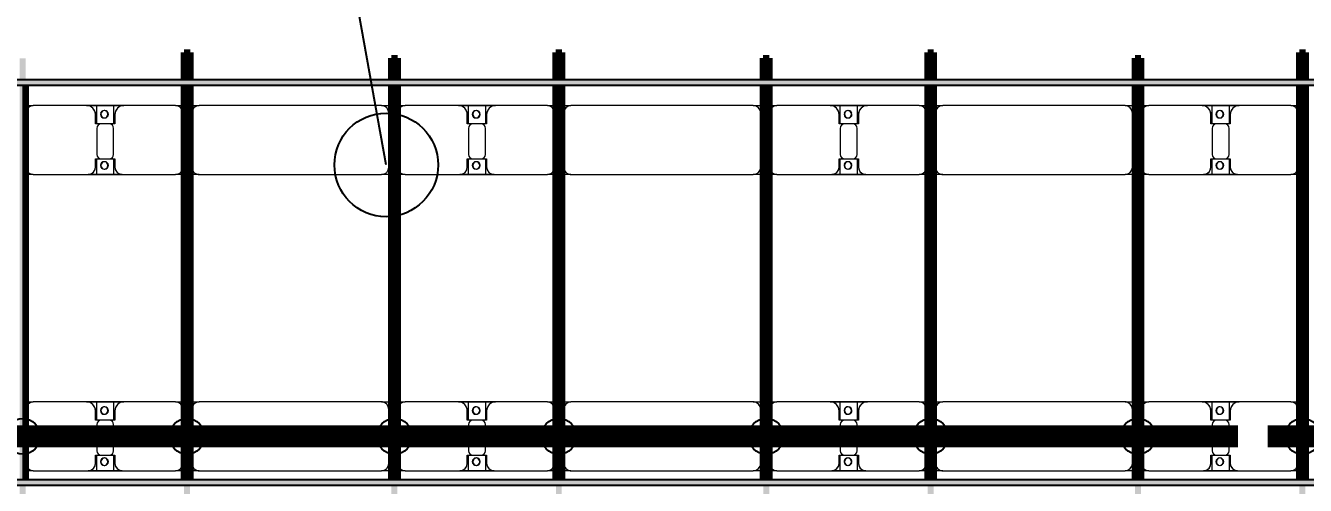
# Model space of a CAD drawing. Header units: millimetres. Extents: x -268744 to 115753, y -96240 to -10461.
# Drawn here: x -203114 to -194474, y -22647 to -19543 of the extents above; entities that cross this region are included whole.
import ezdxf

# ---------------------------------------------------------------- set-up
doc = ezdxf.new("R2010")
doc.units = ezdxf.units.MM
for name, color, linetype, lineweight in [('A-ANNO-DIMS', 211, 'Continuous', 9), ('A-ANNO-DIMS-900', 211, 'Continuous', 9), ('A-GENM', 13, 'Continuous', 9), ('S-BEAM', 12, 'Continuous', 9)]:
    doc.layers.add(name, color=color, linetype=linetype, lineweight=lineweight)
for name, color, linetype in [('GC-BICH NEO', 6, 'Continuous'), ('GC-DAY NEO', 5, 'Continuous'), ('GC-HOP 40x60 GIA CUONG', 1, 'Continuous')]:
    doc.layers.add(name, color=color, linetype=linetype)
doc.styles.add('Trebuchet MS', font='trebuc.ttf', dxfattribs={"width": 0.8, "height": 2700})
doc.dimstyles.new('Arc_Length_-_3mm_Trebuchet_MS_3', dxfattribs={"dimscale": 304.8, "dimtxt": 2783.567448, "dimasz": 2.952756, "dimexe": 4.429134, "dimexo": 4.429134, "dimgap": 0.885827, "dimtad": 1, "dimdec": 0, "dimrnd": 10, "dimzin": 0, "dimdsep": 46, "dimtxsty": 'Trebuchet MS', "dimblk1": 'OBLIQUE', "dimblk2": 'OBLIQUE', "dimsah": 1, "dimcen": 0.09, "dimdle": 2.952756, "dimazin": 0, "dimtfac": 1, "dimtdec": 4, "dimtix": 1, "dimtmove": 0, "dimatfit": 3, "dimfxl": 1, "dimtvp": 1, "dimtfill": 1, "dimtolj": 1, "dimtzin": 0, "dimarcsym": 2})

# ---------------------------------------------------------------- blocks, each defined once
blk = doc.blocks.new('Dai phao do pin - DẢI PHAO ĐỠ PIN-V27-KHUNG KẾT CẤU BÈ PIN 1')
at = {"layer": 'A-GENM', "color": 7}
for p, q in [((50917.6, 241.6), (50969.7, 241.6)), ((50917.6, 241.6), (50969.7, 241.6)), ((50919.7, 191.6), (50919.7, -173.4)), ((51329.7, 241.6), (50969.7, 241.6)), ((51329.7, 241.6), (51512.2, 241.6)), ((51512.2, 241.6), (51329.7, 241.6)), ((51389.7, 118.2), (51389.7, 181.6)), ((51397.8, 241.6), (51580.3, 241.6)), ((51397.8, 116.2), (51397.8, 241.6)), ((51580.3, 241.6), (51397.8, 241.6)), ((51512.2, 241.6), (51512.2, 116.2)), ((51520.3, 181.6), (51520.3, 118.2)), ((51930.3, 241.6), (51580.3, 241.6)), ((51930.3, 241.6), (51987.6, 241.6)), ((51930.3, 241.6), (51987.6, 241.6)), ((51980.3, -173.4), (51980.3, 191.6)), ((52027.6, 241.6), (52089.7, 241.6)), ((52027.6, 241.6), (52089.7, 241.6)), ((52039.7, 191.6), (52039.7, -173.4)), ((53320.3, 241.6), (52089.7, 241.6)), ((53320.3, 241.6), (53387.6, 241.6)), ((53320.3, 241.6), (53387.6, 241.6)), ((53370.3, -173.4), (53370.3, 191.6)), ((53427.6, 241.6), (53479.7, 241.6)), ((53427.6, 241.6), (53479.7, 241.6)), ((53429.7, 191.6), (53429.7, -173.4)), ((53839.7, 241.6), (53479.7, 241.6)), ((53839.7, 241.6), (54022.2, 241.6)), ((54022.2, 241.6), (53839.7, 241.6)), ((53899.7, 118.2), (53899.7, 181.6)), ((53907.8, 241.6), (54090.3, 241.6)), ((53907.8, 116.2), (53907.8, 241.6)), ((54090.3, 241.6), (53910.8, 241.6)), ((54022.2, 241.6), (54022.2, 116.2)), ((54030.3, 181.6), (54030.3, 118.2)), ((54440.3, 241.6), (54090.3, 241.6)), ((54440.3, 241.6), (54497.6, 241.6)), ((54440.3, 241.6), (54497.6, 241.6)), ((54490.3, -173.4), (54490.3, 191.6)), ((54537.6, 241.6), (54599.7, 241.6)), ((54537.6, 241.6), (54599.7, 241.6)), ((54549.7, 191.6), (54549.7, -173.4)), ((55830.3, 241.6), (54599.7, 241.6)), ((55830.3, 241.6), (55897.6, 241.6)), ((55830.3, 241.6), (55897.6, 241.6)), ((55880.3, -173.4), (55880.3, 191.6)), ((55937.6, 241.6), (55989.7, 241.6)), ((55937.6, 241.6), (55989.7, 241.6)), ((55939.7, 191.6), (55939.7, -173.4)), ((56349.7, 241.6), (55989.7, 241.6)), ((56349.7, 241.6), (56532.2, 241.6)), ((56532.2, 241.6), (56349.7, 241.6)), ((56409.7, 118.2), (56409.7, 181.6)), ((56417.8, 241.6), (56600.3, 241.6)), ((56417.8, 116.2), (56417.8, 241.6)), ((56600.3, 241.6), (56417.8, 241.6)), ((56532.2, 241.6), (56532.2, 116.2)), ((56540.3, 181.6), (56540.3, 118.2)), ((56950.3, 241.6), (56600.3, 241.6)), ((56950.3, 241.6), (57007.6, 241.6)), ((56950.3, 241.6), (57007.6, 241.6)), ((57000.3, -173.4), (57000.3, 191.6)), ((57047.6, 241.6), (57109.7, 241.6)), ((57047.6, 241.6), (57109.7, 241.6)), ((57059.7, 191.6), (57059.7, -173.4)), ((58340.3, 241.6), (57109.7, 241.6)), ((58340.3, 241.6), (58407.6, 241.6)), ((58340.3, 241.6), (58407.6, 241.6)), ((58390.3, -173.4), (58390.3, 191.6)), ((58447.6, 241.6), (58499.7, 241.6)), ((58447.6, 241.6), (58499.7, 241.6)), ((58449.7, 191.6), (58449.7, -173.4)), ((58859.7, 241.6), (58499.7, 241.6)), ((58859.7, 241.6), (59042.2, 241.6)), ((59042.2, 241.6), (58859.7, 241.6)), ((58919.7, 118.2), (58919.7, 181.6)), ((58927.8, 241.6), (59110.3, 241.6)), ((58927.8, 116.2), (58927.8, 241.6)), ((59110.3, 241.6), (58927.8, 241.6)), ((59042.2, 241.6), (59042.2, 116.2)), ((59050.3, 181.6), (59050.3, 118.2)), ((59460.3, 241.6), (59110.3, 241.6)), ((59460.3, 241.6), (59517.6, 241.6)), ((59460.3, 241.6), (59517.6, 241.6)), ((59510.3, -173.4), (59510.3, 191.6)), ((51482.2, 118.2), (51389.7, 118.2)), ((51397.8, 88.2), (51397.8, -88.2)), ((51520.3, 118.2), (51427.8, 118.2)), ((51512.2, -88.2), (51512.2, 88.2)), ((53992.2, 118.2), (53899.7, 118.2)), ((53907.8, 88.2), (53907.8, -88.2)), ((54030.3, 118.2), (53937.8, 118.2)), ((54022.2, -88.2), (54022.2, 88.2)), ((56502.2, 118.2), (56409.7, 118.2)), ((56417.8, 88.2), (56417.8, -88.2)), ((56540.3, 118.2), (56447.8, 118.2)), ((56532.2, -88.2), (56532.2, 88.2)), ((59012.2, 118.2), (58919.7, 118.2)), ((58927.8, 88.2), (58927.8, -88.2)), ((59050.3, 118.2), (58957.8, 118.2)), ((59042.2, -88.2), (59042.2, 88.2)), ((51389.7, -173.4), (51389.7, -118.2)), ((51389.7, -118.2), (51482.2, -118.2)), ((51397.8, -223.4), (51397.8, -116.2)), ((51427.8, -118.2), (51520.3, -118.2)), ((51512.2, -116.2), (51512.2, -223.4)), ((51520.3, -118.2), (51520.3, -173.4)), ((53899.7, -173.4), (53899.7, -118.2)), ((53899.7, -118.2), (53992.2, -118.2)), ((53907.8, -223.4), (53907.8, -116.2)), ((53937.8, -118.2), (54030.3, -118.2)), ((54022.2, -116.2), (54022.2, -223.4)), ((54030.3, -118.2), (54030.3, -173.4)), ((56409.7, -173.4), (56409.7, -118.2)), ((56409.7, -118.2), (56502.2, -118.2)), ((56417.8, -223.4), (56417.8, -116.2)), ((56447.8, -118.2), (56540.3, -118.2)), ((56532.2, -116.2), (56532.2, -223.4)), ((56540.3, -118.2), (56540.3, -173.4)), ((58919.7, -173.4), (58919.7, -118.2)), ((58919.7, -118.2), (59012.2, -118.2)), ((58927.8, -223.4), (58927.8, -116.2)), ((58957.8, -118.2), (59050.3, -118.2)), ((59042.2, -116.2), (59042.2, -223.4)), ((59050.3, -118.2), (59050.3, -173.4)), ((50969.7, -223.4), (50917.6, -223.4)), ((50969.7, -223.4), (50917.6, -223.4)), ((50969.7, -223.4), (51339.7, -223.4)), ((51512.2, -223.4), (51339.7, -223.4)), ((51339.7, -223.4), (51512.2, -223.4)), ((51570.3, -223.4), (51397.8, -223.4)), ((51397.8, -223.4), (51570.3, -223.4)), ((51570.3, -223.4), (51930.3, -223.4)), ((51987.6, -223.4), (51930.3, -223.4)), ((51987.6, -223.4), (51930.3, -223.4)), ((52089.7, -223.4), (52027.6, -223.4)), ((52089.7, -223.4), (52027.6, -223.4)), ((52089.7, -223.4), (53320.3, -223.4)), ((53387.6, -223.4), (53320.3, -223.4)), ((53387.6, -223.4), (53320.3, -223.4)), ((53479.7, -223.4), (53427.6, -223.4)), ((53479.7, -223.4), (53427.6, -223.4)), ((53479.7, -223.4), (53849.7, -223.4)), ((54022.2, -223.4), (53849.7, -223.4)), ((53849.7, -223.4), (54022.2, -223.4)), ((54080.3, -223.4), (53907.8, -223.4)), ((53910.8, -223.4), (54080.3, -223.4)), ((54080.3, -223.4), (54440.3, -223.4)), ((54497.6, -223.4), (54440.3, -223.4)), ((54497.6, -223.4), (54440.3, -223.4)), ((54599.7, -223.4), (54537.6, -223.4)), ((54599.7, -223.4), (54537.6, -223.4)), ((54599.7, -223.4), (55830.3, -223.4)), ((55897.6, -223.4), (55830.3, -223.4)), ((55897.6, -223.4), (55830.3, -223.4)), ((55989.7, -223.4), (55937.6, -223.4)), ((55989.7, -223.4), (55937.6, -223.4)), ((55989.7, -223.4), (56359.7, -223.4)), ((56532.2, -223.4), (56359.7, -223.4)), ((56359.7, -223.4), (56532.2, -223.4)), ((56590.3, -223.4), (56417.8, -223.4)), ((56417.8, -223.4), (56590.3, -223.4)), ((56590.3, -223.4), (56950.3, -223.4)), ((57007.6, -223.4), (56950.3, -223.4)), ((57007.6, -223.4), (56950.3, -223.4)), ((57109.7, -223.4), (57047.6, -223.4)), ((57109.7, -223.4), (57047.6, -223.4)), ((57109.7, -223.4), (58340.3, -223.4)), ((58407.6, -223.4), (58340.3, -223.4)), ((58407.6, -223.4), (58340.3, -223.4)), ((58499.7, -223.4), (58447.6, -223.4)), ((58499.7, -223.4), (58447.6, -223.4)), ((58499.7, -223.4), (58869.7, -223.4)), ((59042.2, -223.4), (58869.7, -223.4)), ((58869.7, -223.4), (59042.2, -223.4)), ((59100.3, -223.4), (58927.8, -223.4)), ((58927.8, -223.4), (59100.3, -223.4)), ((59100.3, -223.4), (59460.3, -223.4)), ((59517.6, -223.4), (59460.3, -223.4)), ((59517.6, -223.4), (59460.3, -223.4))]:
    blk.add_line(p, q, dxfattribs=at)
for centre, radius, start, end in [((50969.7, 191.6), 50, 90, 180), ((50969.7, 191.6), 50, 105, 180), ((51329.7, 181.6), 60, 0, 90), ((51329.7, 181.6), 60, 0, 60), ((51448.6, 183.2), 25, 360, 180), ((51448.6, 183.2), 25, 180, 0), ((51448.6, 183.2), 25, 360, 165), ((51451.4, 183.2), 25, 0, 180), ((51451.4, 183.2), 25, 90, 180), ((51451.4, 183.2), 25, 180, 0), ((51451.4, 183.2), 25, 180, 300), ((51448.6, 183.2), 25, 210, 360), ((51451.4, 183.2), 25, 15, 75), ((51451.4, 183.2), 25, 330, 345), ((51580.3, 181.6), 60, 90, 180), ((51580.3, 181.6), 60, 120, 180), ((51930.3, 191.6), 50, 0, 90), ((51930.3, 191.6), 50, 0, 75), ((52089.7, 191.6), 50, 90, 180), ((52089.7, 191.6), 50, 150, 180), ((52089.7, 191.6), 50, 105, 135), ((53320.3, 191.6), 50, 360, 90), ((53320.3, 191.6), 50, 60, 90), ((53320.3, 191.6), 50, 15, 30), ((53479.7, 191.6), 50, 90, 180), ((53479.7, 191.6), 50, 105, 180), ((53839.7, 181.6), 60, 0, 90), ((53839.7, 181.6), 60, 0, 60), ((53958.6, 183.2), 25, 360, 180), ((53958.6, 183.2), 25, 180, 360), ((53958.6, 183.2), 25, 360, 165), ((53961.4, 183.2), 25, 0, 180), ((53961.4, 183.2), 25, 90, 180), ((53961.4, 183.2), 25, 180, 0), ((53961.4, 183.2), 25, 180, 300), ((53958.6, 183.2), 25, 210, 360), ((53961.4, 183.2), 25, 15, 75), ((53961.4, 183.2), 25, 330, 345), ((54090.3, 181.6), 60, 90, 180), ((54090.3, 181.6), 60, 120, 180), ((54440.3, 191.6), 50, 0, 90), ((54440.3, 191.6), 50, 0, 75), ((54599.7, 191.6), 50, 90, 180), ((54599.7, 191.6), 50, 150, 180), ((54599.7, 191.6), 50, 105, 135), ((55830.3, 191.6), 50, 360, 90), ((55830.3, 191.6), 50, 60, 90), ((55830.3, 191.6), 50, 15, 30), ((55989.7, 191.6), 50, 90, 180), ((55989.7, 191.6), 50, 105, 180), ((56349.7, 181.6), 60, 0, 90), ((56349.7, 181.6), 60, 0, 60), ((56468.6, 183.2), 25, 360, 180), ((56468.6, 183.2), 25, 180, 360), ((56468.6, 183.2), 25, 360, 165), ((56471.4, 183.2), 25, 0, 180), ((56471.4, 183.2), 25, 90, 180), ((56471.4, 183.2), 25, 180, 0), ((56471.4, 183.2), 25, 180, 300), ((56468.6, 183.2), 25, 210, 360), ((56471.4, 183.2), 25, 15, 75), ((56471.4, 183.2), 25, 330, 345), ((56600.3, 181.6), 60, 90, 180), ((56600.3, 181.6), 60, 120, 180), ((56950.3, 191.6), 50, 0, 90), ((56950.3, 191.6), 50, 0, 75), ((57109.7, 191.6), 50, 90, 180), ((57109.7, 191.6), 50, 150, 180), ((57109.7, 191.6), 50, 105, 135), ((58340.3, 191.6), 50, 0, 90), ((58340.3, 191.6), 50, 60, 90), ((58340.3, 191.6), 50, 15, 30), ((58499.7, 191.6), 50, 90, 180), ((58499.7, 191.6), 50, 105, 180), ((58859.7, 181.6), 60, 0, 90), ((58859.7, 181.6), 60, 0, 60), ((58978.6, 183.2), 25, 360, 180), ((58978.6, 183.2), 25, 180, 0), ((58978.6, 183.2), 25, 360, 165), ((58981.4, 183.2), 25, 360, 180), ((58981.4, 183.2), 25, 90, 180), ((58981.4, 183.2), 25, 180, 0), ((58981.4, 183.2), 25, 180, 300), ((58978.6, 183.2), 25, 210, 0), ((58981.4, 183.2), 25, 15, 75), ((58981.4, 183.2), 25, 330, 345), ((59110.3, 181.6), 60, 90, 180), ((59110.3, 181.6), 60, 120, 180), ((59460.3, 191.6), 50, 360, 90), ((59460.3, 191.6), 50, 360, 75), ((51427.8, 88.2), 30, 90, 180), ((51482.2, 88.2), 30, 0, 90), ((53937.8, 88.2), 30, 90, 180), ((53992.2, 88.2), 30, 0, 90), ((56447.8, 88.2), 30, 90, 180), ((56502.2, 88.2), 30, 0, 90), ((58957.8, 88.2), 30, 90, 180), ((59012.2, 88.2), 30, 360, 90), ((51427.8, -88.2), 30, 180, 270), ((51448.6, -161.8), 25, 360, 180), ((51448.6, -161.8), 25, 180, 0), ((51448.6, -161.8), 25, 105, 165), ((51448.6, -161.8), 25, 195, 360), ((51451.4, -161.8), 25, 0, 180), ((51451.4, -161.8), 25, 105, 180), ((51451.4, -161.8), 25, 180, 0), ((51451.4, -161.8), 25, 180, 270), ((51448.6, -161.8), 25, 360, 75), ((51451.4, -161.8), 25, 15, 75), ((51451.4, -161.8), 25, 285, 345), ((51482.2, -88.2), 30, 270, 0), ((53937.8, -88.2), 30, 180, 270), ((53958.6, -161.8), 25, 360, 180), ((53958.6, -161.8), 25, 180, 360), ((53958.6, -161.8), 25, 105, 165), ((53958.6, -161.8), 25, 195, 360), ((53961.4, -161.8), 25, 0, 180), ((53961.4, -161.8), 25, 105, 180), ((53961.4, -161.8), 25, 180, 0), ((53961.4, -161.8), 25, 180, 270), ((53958.6, -161.8), 25, 360, 75), ((53961.4, -161.8), 25, 15, 75), ((53961.4, -161.8), 25, 285, 345), ((53992.2, -88.2), 30, 270, 0), ((56447.8, -88.2), 30, 180, 270), ((56468.6, -161.8), 25, 360, 180), ((56468.6, -161.8), 25, 180, 0), ((56468.6, -161.8), 25, 105, 165), ((56468.6, -161.8), 25, 195, 0), ((56471.4, -161.8), 25, 0, 180), ((56471.4, -161.8), 25, 105, 180), ((56471.4, -161.8), 25, 180, 0), ((56471.4, -161.8), 25, 180, 270), ((56468.6, -161.8), 25, 360, 75), ((56471.4, -161.8), 25, 15, 75), ((56471.4, -161.8), 25, 285, 345), ((56502.2, -88.2), 30, 270, 0), ((58957.8, -88.2), 30, 180, 270), ((58978.6, -161.8), 25, 360, 180), ((58978.6, -161.8), 25, 180, 360), ((58978.6, -161.8), 25, 105, 165), ((58978.6, -161.8), 25, 195, 360), ((58981.4, -161.8), 25, 360, 180), ((58981.4, -161.8), 25, 105, 180), ((58981.4, -161.8), 25, 180, 0), ((58981.4, -161.8), 25, 180, 270), ((58978.6, -161.8), 25, 360, 75), ((58981.4, -161.8), 25, 15, 75), ((58981.4, -161.8), 25, 285, 345), ((59012.2, -88.2), 30, 270, 0), ((50969.7, -173.4), 50, 180, 270), ((50969.7, -173.4), 50, 180, 255), ((51339.7, -173.4), 50, 270, 360), ((51339.7, -173.4), 50, 285, 0), ((51570.3, -173.4), 50, 180, 270), ((51570.3, -173.4), 50, 180, 255), ((51930.3, -173.4), 50, 270, 0), ((51930.3, -173.4), 50, 285, 0), ((52089.7, -173.4), 50, 180, 270), ((52089.7, -173.4), 50, 180, 210), ((52089.7, -173.4), 50, 240, 270), ((53320.3, -173.4), 50, 270, 0), ((53320.3, -173.4), 50, 285, 300), ((53320.3, -173.4), 50, 330, 0), ((53479.7, -173.4), 50, 180, 270), ((53479.7, -173.4), 50, 180, 255), ((53849.7, -173.4), 50, 270, 360), ((53849.7, -173.4), 50, 285, 360), ((54080.3, -173.4), 50, 180, 270), ((54080.3, -173.4), 50, 180, 255), ((54440.3, -173.4), 50, 270, 360), ((54440.3, -173.4), 50, 285, 360), ((54599.7, -173.4), 50, 180, 270), ((54599.7, -173.4), 50, 180, 210), ((54599.7, -173.4), 50, 240, 270), ((55830.3, -173.4), 50, 270, 0), ((55830.3, -173.4), 50, 285, 300), ((55830.3, -173.4), 50, 330, 0), ((55989.7, -173.4), 50, 180, 270), ((55989.7, -173.4), 50, 180, 255), ((56359.7, -173.4), 50, 270, 360), ((56359.7, -173.4), 50, 285, 0), ((56590.3, -173.4), 50, 180, 270), ((56590.3, -173.4), 50, 180, 255), ((56950.3, -173.4), 50, 270, 0), ((56950.3, -173.4), 50, 285, 0), ((57109.7, -173.4), 50, 180, 270), ((57109.7, -173.4), 50, 180, 210), ((57109.7, -173.4), 50, 240, 270), ((58340.3, -173.4), 50, 270, 0), ((58340.3, -173.4), 50, 285, 300), ((58340.3, -173.4), 50, 330, 360), ((58499.7, -173.4), 50, 180, 270), ((58499.7, -173.4), 50, 180, 255), ((58869.7, -173.4), 50, 270, 0), ((58869.7, -173.4), 50, 285, 0), ((59100.3, -173.4), 50, 180, 270), ((59100.3, -173.4), 50, 180, 255), ((59460.3, -173.4), 50, 270, 360), ((59460.3, -173.4), 50, 285, 360)]:
    blk.add_arc(centre, radius, start, end, dxfattribs=at)
blk = doc.blocks.new('Dai phao do pin - DẢI PHAO ĐỠ PIN-V28-KHUNG KẾT CẤU BÈ PIN 1')
at = {"layer": 'A-GENM', "color": 7}
for p, q in [((50917.6, 241.6), (50969.7, 241.6)), ((50917.6, 241.6), (50969.7, 241.6)), ((50919.7, 191.6), (50919.7, -173.4)), ((51329.7, 241.6), (50969.7, 241.6)), ((51329.7, 241.6), (51512.2, 241.6)), ((51512.2, 241.6), (51329.7, 241.6)), ((51389.7, 118.2), (51389.7, 181.6)), ((51397.8, 241.6), (51580.3, 241.6)), ((51397.8, 116.2), (51397.8, 241.6)), ((51580.3, 241.6), (51397.8, 241.6)), ((51512.2, 241.6), (51512.2, 116.2)), ((51520.3, 181.6), (51520.3, 118.2)), ((51930.3, 241.6), (51580.3, 241.6)), ((51930.3, 241.6), (51987.6, 241.6)), ((51930.3, 241.6), (51987.6, 241.6)), ((51980.3, -173.4), (51980.3, 191.6)), ((52027.6, 241.6), (52089.7, 241.6)), ((52027.6, 241.6), (52089.7, 241.6)), ((52039.7, 191.6), (52039.7, -173.4)), ((53320.3, 241.6), (52089.7, 241.6)), ((53320.3, 241.6), (53387.6, 241.6)), ((53320.3, 241.6), (53387.6, 241.6)), ((53370.3, -173.4), (53370.3, 191.6)), ((53427.6, 241.6), (53479.7, 241.6)), ((53427.6, 241.6), (53479.7, 241.6)), ((53429.7, 191.6), (53429.7, -173.4)), ((53839.7, 241.6), (53479.7, 241.6)), ((53839.7, 241.6), (54022.2, 241.6)), ((54022.2, 241.6), (53839.7, 241.6)), ((53899.7, 118.2), (53899.7, 181.6)), ((53907.8, 241.6), (54090.3, 241.6)), ((53907.8, 116.2), (53907.8, 241.6)), ((54090.3, 241.6), (53910.8, 241.6)), ((54022.2, 241.6), (54022.2, 116.2)), ((54030.3, 181.6), (54030.3, 118.2)), ((54440.3, 241.6), (54090.3, 241.6)), ((54440.3, 241.6), (54497.6, 241.6)), ((54440.3, 241.6), (54497.6, 241.6)), ((54490.3, -173.4), (54490.3, 191.6)), ((54537.6, 241.6), (54599.7, 241.6)), ((54537.6, 241.6), (54599.7, 241.6)), ((54549.7, 191.6), (54549.7, -173.4)), ((55830.3, 241.6), (54599.7, 241.6)), ((55830.3, 241.6), (55897.6, 241.6)), ((55830.3, 241.6), (55897.6, 241.6)), ((55880.3, -173.4), (55880.3, 191.6)), ((55937.6, 241.6), (55989.7, 241.6)), ((55937.6, 241.6), (55989.7, 241.6)), ((55939.7, 191.6), (55939.7, -173.4)), ((56349.7, 241.6), (55989.7, 241.6)), ((56349.7, 241.6), (56532.2, 241.6)), ((56532.2, 241.6), (56349.7, 241.6)), ((56409.7, 118.2), (56409.7, 181.6)), ((56417.8, 241.6), (56600.3, 241.6)), ((56417.8, 116.2), (56417.8, 241.6)), ((56600.3, 241.6), (56417.8, 241.6)), ((56532.2, 241.6), (56532.2, 116.2)), ((56540.3, 181.6), (56540.3, 118.2)), ((56950.3, 241.6), (56600.3, 241.6)), ((56950.3, 241.6), (57007.6, 241.6)), ((56950.3, 241.6), (57007.6, 241.6)), ((57000.3, -173.4), (57000.3, 191.6)), ((57047.6, 241.6), (57109.7, 241.6)), ((57047.6, 241.6), (57109.7, 241.6)), ((57059.7, 191.6), (57059.7, -173.4)), ((58340.3, 241.6), (57109.7, 241.6)), ((58340.3, 241.6), (58407.6, 241.6)), ((58340.3, 241.6), (58407.6, 241.6)), ((58390.3, -173.4), (58390.3, 191.6)), ((58447.6, 241.6), (58499.7, 241.6)), ((58447.6, 241.6), (58499.7, 241.6)), ((58449.7, 191.6), (58449.7, -173.4)), ((58859.7, 241.6), (58499.7, 241.6)), ((58859.7, 241.6), (59042.2, 241.6)), ((59042.2, 241.6), (58859.7, 241.6)), ((58919.7, 118.2), (58919.7, 181.6)), ((58927.8, 241.6), (59110.3, 241.6)), ((58927.8, 116.2), (58927.8, 241.6)), ((59110.3, 241.6), (58927.8, 241.6)), ((59042.2, 241.6), (59042.2, 116.2)), ((59050.3, 181.6), (59050.3, 118.2)), ((59460.3, 241.6), (59110.3, 241.6)), ((59460.3, 241.6), (59517.6, 241.6)), ((59460.3, 241.6), (59517.6, 241.6)), ((59510.3, -173.4), (59510.3, 191.6)), ((51482.2, 118.2), (51389.7, 118.2)), ((51397.8, 88.2), (51397.8, -88.2)), ((51520.3, 118.2), (51427.8, 118.2)), ((51512.2, -88.2), (51512.2, 88.2)), ((53992.2, 118.2), (53899.7, 118.2)), ((53907.8, 88.2), (53907.8, -88.2)), ((54030.3, 118.2), (53937.8, 118.2)), ((54022.2, -88.2), (54022.2, 88.2)), ((56502.2, 118.2), (56409.7, 118.2)), ((56417.8, 88.2), (56417.8, -88.2)), ((56540.3, 118.2), (56447.8, 118.2)), ((56532.2, -88.2), (56532.2, 88.2)), ((59012.2, 118.2), (58919.7, 118.2)), ((58927.8, 88.2), (58927.8, -88.2)), ((59050.3, 118.2), (58957.8, 118.2)), ((59042.2, -88.2), (59042.2, 88.2)), ((51389.7, -173.4), (51389.7, -118.2)), ((51389.7, -118.2), (51482.2, -118.2)), ((51397.8, -223.4), (51397.8, -116.2)), ((51427.8, -118.2), (51520.3, -118.2)), ((51512.2, -116.2), (51512.2, -223.4)), ((51520.3, -118.2), (51520.3, -173.4)), ((53899.7, -173.4), (53899.7, -118.2)), ((53899.7, -118.2), (53992.2, -118.2)), ((53907.8, -223.4), (53907.8, -116.2)), ((53937.8, -118.2), (54030.3, -118.2)), ((54022.2, -116.2), (54022.2, -223.4)), ((54030.3, -118.2), (54030.3, -173.4)), ((56409.7, -173.4), (56409.7, -118.2)), ((56409.7, -118.2), (56502.2, -118.2)), ((56417.8, -223.4), (56417.8, -116.2)), ((56447.8, -118.2), (56540.3, -118.2)), ((56532.2, -116.2), (56532.2, -223.4)), ((56540.3, -118.2), (56540.3, -173.4)), ((58919.7, -173.4), (58919.7, -118.2)), ((58919.7, -118.2), (59012.2, -118.2)), ((58927.8, -223.4), (58927.8, -116.2)), ((58957.8, -118.2), (59050.3, -118.2)), ((59042.2, -116.2), (59042.2, -223.4)), ((59050.3, -118.2), (59050.3, -173.4)), ((50969.7, -223.4), (50917.6, -223.4)), ((50969.7, -223.4), (50917.6, -223.4)), ((50969.7, -223.4), (51339.7, -223.4)), ((51512.2, -223.4), (51339.7, -223.4)), ((51339.7, -223.4), (51512.2, -223.4)), ((51570.3, -223.4), (51397.8, -223.4)), ((51397.8, -223.4), (51570.3, -223.4)), ((51570.3, -223.4), (51930.3, -223.4)), ((51987.6, -223.4), (51930.3, -223.4)), ((51987.6, -223.4), (51930.3, -223.4)), ((52089.7, -223.4), (52027.6, -223.4)), ((52089.7, -223.4), (52027.6, -223.4)), ((52089.7, -223.4), (53320.3, -223.4)), ((53387.6, -223.4), (53320.3, -223.4)), ((53387.6, -223.4), (53320.3, -223.4)), ((53479.7, -223.4), (53427.6, -223.4)), ((53479.7, -223.4), (53427.6, -223.4)), ((53479.7, -223.4), (53849.7, -223.4)), ((54022.2, -223.4), (53849.7, -223.4)), ((53849.7, -223.4), (54022.2, -223.4)), ((54080.3, -223.4), (53907.8, -223.4)), ((53910.8, -223.4), (54080.3, -223.4)), ((54080.3, -223.4), (54440.3, -223.4)), ((54497.6, -223.4), (54440.3, -223.4)), ((54497.6, -223.4), (54440.3, -223.4)), ((54599.7, -223.4), (54537.6, -223.4)), ((54599.7, -223.4), (54537.6, -223.4)), ((54599.7, -223.4), (55830.3, -223.4)), ((55897.6, -223.4), (55830.3, -223.4)), ((55897.6, -223.4), (55830.3, -223.4)), ((55989.7, -223.4), (55937.6, -223.4)), ((55989.7, -223.4), (55937.6, -223.4)), ((55989.7, -223.4), (56359.7, -223.4)), ((56532.2, -223.4), (56359.7, -223.4)), ((56359.7, -223.4), (56532.2, -223.4)), ((56590.3, -223.4), (56417.8, -223.4)), ((56417.8, -223.4), (56590.3, -223.4)), ((56590.3, -223.4), (56950.3, -223.4)), ((57007.6, -223.4), (56950.3, -223.4)), ((57007.6, -223.4), (56950.3, -223.4)), ((57109.7, -223.4), (57047.6, -223.4)), ((57109.7, -223.4), (57047.6, -223.4)), ((57109.7, -223.4), (58340.3, -223.4)), ((58407.6, -223.4), (58340.3, -223.4)), ((58407.6, -223.4), (58340.3, -223.4)), ((58499.7, -223.4), (58447.6, -223.4)), ((58499.7, -223.4), (58447.6, -223.4)), ((58499.7, -223.4), (58869.7, -223.4)), ((59042.2, -223.4), (58869.7, -223.4)), ((58869.7, -223.4), (59042.2, -223.4)), ((59100.3, -223.4), (58927.8, -223.4)), ((58927.8, -223.4), (59100.3, -223.4)), ((59100.3, -223.4), (59460.3, -223.4)), ((59517.6, -223.4), (59460.3, -223.4)), ((59517.6, -223.4), (59460.3, -223.4))]:
    blk.add_line(p, q, dxfattribs=at)
for centre, radius, start, end in [((50969.7, 191.6), 50, 90, 180), ((50969.7, 191.6), 50, 105, 180), ((51329.7, 181.6), 60, 0, 90), ((51329.7, 181.6), 60, 0, 60), ((51448.6, 183.2), 25, 360, 180), ((51448.6, 183.2), 25, 180, 0), ((51448.6, 183.2), 25, 360, 165), ((51451.4, 183.2), 25, 0, 180), ((51451.4, 183.2), 25, 90, 180), ((51451.4, 183.2), 25, 180, 0), ((51451.4, 183.2), 25, 180, 300), ((51448.6, 183.2), 25, 210, 360), ((51451.4, 183.2), 25, 15, 75), ((51451.4, 183.2), 25, 330, 345), ((51580.3, 181.6), 60, 90, 180), ((51580.3, 181.6), 60, 120, 180), ((51930.3, 191.6), 50, 0, 90), ((51930.3, 191.6), 50, 0, 75), ((52089.7, 191.6), 50, 90, 180), ((52089.7, 191.6), 50, 150, 180), ((52089.7, 191.6), 50, 105, 135), ((53320.3, 191.6), 50, 360, 90), ((53320.3, 191.6), 50, 60, 90), ((53320.3, 191.6), 50, 15, 30), ((53479.7, 191.6), 50, 90, 180), ((53479.7, 191.6), 50, 105, 180), ((53839.7, 181.6), 60, 0, 90), ((53839.7, 181.6), 60, 0, 60), ((53958.6, 183.2), 25, 360, 180), ((53958.6, 183.2), 25, 180, 360), ((53958.6, 183.2), 25, 360, 165), ((53961.4, 183.2), 25, 0, 180), ((53961.4, 183.2), 25, 90, 180), ((53961.4, 183.2), 25, 180, 0), ((53961.4, 183.2), 25, 180, 300), ((53958.6, 183.2), 25, 210, 360), ((53961.4, 183.2), 25, 15, 75), ((53961.4, 183.2), 25, 330, 345), ((54090.3, 181.6), 60, 90, 180), ((54090.3, 181.6), 60, 120, 180), ((54440.3, 191.6), 50, 0, 90), ((54440.3, 191.6), 50, 0, 75), ((54599.7, 191.6), 50, 90, 180), ((54599.7, 191.6), 50, 150, 180), ((54599.7, 191.6), 50, 105, 135), ((55830.3, 191.6), 50, 360, 90), ((55830.3, 191.6), 50, 60, 90), ((55830.3, 191.6), 50, 15, 30), ((55989.7, 191.6), 50, 90, 180), ((55989.7, 191.6), 50, 105, 180), ((56349.7, 181.6), 60, 0, 90), ((56349.7, 181.6), 60, 0, 60), ((56468.6, 183.2), 25, 360, 180), ((56468.6, 183.2), 25, 180, 360), ((56468.6, 183.2), 25, 360, 165), ((56471.4, 183.2), 25, 0, 180), ((56471.4, 183.2), 25, 90, 180), ((56471.4, 183.2), 25, 180, 0), ((56471.4, 183.2), 25, 180, 300), ((56468.6, 183.2), 25, 210, 360), ((56471.4, 183.2), 25, 15, 75), ((56471.4, 183.2), 25, 330, 345), ((56600.3, 181.6), 60, 90, 180), ((56600.3, 181.6), 60, 120, 180), ((56950.3, 191.6), 50, 0, 90), ((56950.3, 191.6), 50, 0, 75), ((57109.7, 191.6), 50, 90, 180), ((57109.7, 191.6), 50, 150, 180), ((57109.7, 191.6), 50, 105, 135), ((58340.3, 191.6), 50, 0, 90), ((58340.3, 191.6), 50, 60, 90), ((58340.3, 191.6), 50, 15, 30), ((58499.7, 191.6), 50, 90, 180), ((58499.7, 191.6), 50, 105, 180), ((58859.7, 181.6), 60, 0, 90), ((58859.7, 181.6), 60, 0, 60), ((58978.6, 183.2), 25, 360, 180), ((58978.6, 183.2), 25, 180, 0), ((58978.6, 183.2), 25, 360, 165), ((58981.4, 183.2), 25, 360, 180), ((58981.4, 183.2), 25, 90, 180), ((58981.4, 183.2), 25, 180, 0), ((58981.4, 183.2), 25, 180, 300), ((58978.6, 183.2), 25, 210, 0), ((58981.4, 183.2), 25, 15, 75), ((58981.4, 183.2), 25, 330, 345), ((59110.3, 181.6), 60, 90, 180), ((59110.3, 181.6), 60, 120, 180), ((59460.3, 191.6), 50, 360, 90), ((59460.3, 191.6), 50, 360, 75), ((51427.8, 88.2), 30, 90, 180), ((51482.2, 88.2), 30, 0, 90), ((53937.8, 88.2), 30, 90, 180), ((53992.2, 88.2), 30, 0, 90), ((56447.8, 88.2), 30, 90, 180), ((56502.2, 88.2), 30, 0, 90), ((58957.8, 88.2), 30, 90, 180), ((59012.2, 88.2), 30, 360, 90), ((51427.8, -88.2), 30, 180, 270), ((51448.6, -161.8), 25, 360, 180), ((51448.6, -161.8), 25, 180, 0), ((51448.6, -161.8), 25, 105, 165), ((51448.6, -161.8), 25, 195, 360), ((51451.4, -161.8), 25, 0, 180), ((51451.4, -161.8), 25, 105, 180), ((51451.4, -161.8), 25, 180, 0), ((51451.4, -161.8), 25, 180, 270), ((51448.6, -161.8), 25, 360, 75), ((51451.4, -161.8), 25, 15, 75), ((51451.4, -161.8), 25, 285, 345), ((51482.2, -88.2), 30, 270, 0), ((53937.8, -88.2), 30, 180, 270), ((53958.6, -161.8), 25, 360, 180), ((53958.6, -161.8), 25, 180, 360), ((53958.6, -161.8), 25, 105, 165), ((53958.6, -161.8), 25, 195, 360), ((53961.4, -161.8), 25, 0, 180), ((53961.4, -161.8), 25, 105, 180), ((53961.4, -161.8), 25, 180, 0), ((53961.4, -161.8), 25, 180, 270), ((53958.6, -161.8), 25, 360, 75), ((53961.4, -161.8), 25, 15, 75), ((53961.4, -161.8), 25, 285, 345), ((53992.2, -88.2), 30, 270, 0), ((56447.8, -88.2), 30, 180, 270), ((56468.6, -161.8), 25, 360, 180), ((56468.6, -161.8), 25, 180, 0), ((56468.6, -161.8), 25, 105, 165), ((56468.6, -161.8), 25, 195, 0), ((56471.4, -161.8), 25, 0, 180), ((56471.4, -161.8), 25, 105, 180), ((56471.4, -161.8), 25, 180, 0), ((56471.4, -161.8), 25, 180, 270), ((56468.6, -161.8), 25, 360, 75), ((56471.4, -161.8), 25, 15, 75), ((56471.4, -161.8), 25, 285, 345), ((56502.2, -88.2), 30, 270, 0), ((58957.8, -88.2), 30, 180, 270), ((58978.6, -161.8), 25, 360, 180), ((58978.6, -161.8), 25, 180, 360), ((58978.6, -161.8), 25, 105, 165), ((58978.6, -161.8), 25, 195, 360), ((58981.4, -161.8), 25, 360, 180), ((58981.4, -161.8), 25, 105, 180), ((58981.4, -161.8), 25, 180, 0), ((58981.4, -161.8), 25, 180, 270), ((58978.6, -161.8), 25, 360, 75), ((58981.4, -161.8), 25, 15, 75), ((58981.4, -161.8), 25, 285, 345), ((59012.2, -88.2), 30, 270, 0), ((50969.7, -173.4), 50, 180, 270), ((50969.7, -173.4), 50, 180, 255), ((51339.7, -173.4), 50, 270, 360), ((51339.7, -173.4), 50, 285, 0), ((51570.3, -173.4), 50, 180, 270), ((51570.3, -173.4), 50, 180, 255), ((51930.3, -173.4), 50, 270, 0), ((51930.3, -173.4), 50, 285, 0), ((52089.7, -173.4), 50, 180, 270), ((52089.7, -173.4), 50, 180, 210), ((52089.7, -173.4), 50, 240, 270), ((53320.3, -173.4), 50, 270, 0), ((53320.3, -173.4), 50, 285, 300), ((53320.3, -173.4), 50, 330, 0), ((53479.7, -173.4), 50, 180, 270), ((53479.7, -173.4), 50, 180, 255), ((53849.7, -173.4), 50, 270, 360), ((53849.7, -173.4), 50, 285, 360), ((54080.3, -173.4), 50, 180, 270), ((54080.3, -173.4), 50, 180, 255), ((54440.3, -173.4), 50, 270, 360), ((54440.3, -173.4), 50, 285, 360), ((54599.7, -173.4), 50, 180, 270), ((54599.7, -173.4), 50, 180, 210), ((54599.7, -173.4), 50, 240, 270), ((55830.3, -173.4), 50, 270, 0), ((55830.3, -173.4), 50, 285, 300), ((55830.3, -173.4), 50, 330, 0), ((55989.7, -173.4), 50, 180, 270), ((55989.7, -173.4), 50, 180, 255), ((56359.7, -173.4), 50, 270, 360), ((56359.7, -173.4), 50, 285, 0), ((56590.3, -173.4), 50, 180, 270), ((56590.3, -173.4), 50, 180, 255), ((56950.3, -173.4), 50, 270, 0), ((56950.3, -173.4), 50, 285, 0), ((57109.7, -173.4), 50, 180, 270), ((57109.7, -173.4), 50, 180, 210), ((57109.7, -173.4), 50, 240, 270), ((58340.3, -173.4), 50, 270, 0), ((58340.3, -173.4), 50, 285, 300), ((58340.3, -173.4), 50, 330, 360), ((58499.7, -173.4), 50, 180, 270), ((58499.7, -173.4), 50, 180, 255), ((58869.7, -173.4), 50, 270, 0), ((58869.7, -173.4), 50, 285, 0), ((59100.3, -173.4), 50, 180, 270), ((59100.3, -173.4), 50, 180, 255), ((59460.3, -173.4), 50, 270, 360), ((59460.3, -173.4), 50, 285, 360)]:
    blk.add_arc(centre, radius, start, end, dxfattribs=at)
blk = doc.blocks.new('Dầm C52 - Dầm C52-V20-KHUNG KẾT CẤU BÈ PIN 1')
at = {"layer": 'S-BEAM', "lineweight": 140}
h = blk.add_hatch(color=1, dxfattribs=at)
h.paths.add_polyline_path([(-25480.9, 20), (-25480.9, -20), (-25440.9, -20), (-25440.9, 20)])
h.paths.add_polyline_path([(-25400.9, 1.6), (-25400.9, -20), (-19440.9, -20), (-19443, 20), (-25400.9, 20)])
h.paths.add_polyline_path([(-19400.9, -20), (-13440.9, -20), (-13440.9, 20), (-19400.9, 20), (-19400.9, 1.6)])
h.paths.add_polyline_path([(-13400.9, 1.6), (-13400.9, -20), (-7440.9, -20), (-7440.9, 20), (-13400.9, 20)])
h.paths.add_polyline_path([(-7400.9, 20), (-7400.9, -20), (-1440.9, -20), (-1440.9, 20), (-6515.3, 20)])
h.paths.add_polyline_path([(-1400.9, 1.6), (-1400.9, -20), (4559.1, -20), (4559.1, 20), (-1400.9, 20)])
h.paths.add_polyline_path([(4599.1, 1.6), (4599.1, -20), (10559.1, -20), (10559.1, 20), (4599.1, 20)])
h.paths.add_polyline_path([(10599.1, 20), (10599.1, -20), (16559.1, -20), (16559.1, 20), (11029.4, 20)])
h.paths.add_polyline_path([(16599.1, 20), (16599.1, -20), (22559.1, -20), (22559.1, 20), (17493.2, 20)])
h.paths.add_polyline_path([(22599.1, 1.6), (22599.1, -20), (25259.1, -20), (25259.1, 20), (22599.1, 20)])
h.paths.add_polyline_path([(25299.1, -20), (25441.8, -20), (25441.8, 20), (25299.1, 20), (25299.1, 1.6)])
at = {"layer": 'S-BEAM', "color": 1, "lineweight": 140}
blk.add_line((25259.1, -20), (22599.1, -20), dxfattribs=at)
blk = doc.blocks.new('Dầm C52 - Dầm C52-V1-KHUNG KẾT CẤU BÈ PIN 1')
at = {"layer": 'S-BEAM', "lineweight": 140}
h = blk.add_hatch(color=1, dxfattribs=at)
h.paths.add_polyline_path([(-25480.9, 20), (-25480.9, -20), (-25440.9, -20), (-25445.2, 20)])
h.paths.add_polyline_path([(-25400.9, -20), (-19440.9, -20), (-19443, 20), (-25400.9, 20)])
h.paths.add_polyline_path([(-19400.9, 20), (-19400.9, -20), (-13440.9, -20), (-13440.9, 20), (-18981.3, 20)])
h.paths.add_polyline_path([(-13400.9, -20), (-7440.9, -20), (-7440.9, 20), (-13400.9, 20)])
h.paths.add_polyline_path([(-7400.9, 20), (-7400.9, -20), (-1440.9, -20), (-1440.9, 20), (-6977, 20)])
h.paths.add_polyline_path([(-1400.9, -20), (4559.1, -20), (4559.1, 20), (-1400.9, 20)])
h.paths.add_polyline_path([(4599.1, 20), (4599.1, -20), (10559.1, -20), (10559.1, 20), (5027.2, 20)])
h.paths.add_polyline_path([(10599.1, -20), (16559.1, -20), (16559.1, 20), (10599.1, 20)])
h.paths.add_polyline_path([(16599.1, 20), (16599.1, -20), (22559.1, -20), (22559.1, 20), (17031.5, 20)])
h.paths.add_polyline_path([(22599.1, -20), (25259.1, -20), (25259.1, 20), (22599.1, 20)])
h.paths.add_polyline_path([(25299.1, -20), (25480.9, -20), (25480.9, 20), (25299.1, 20)])
at = {"layer": 'S-BEAM', "color": 1, "lineweight": 140}
for p, q in [((22599.1, 20), (25259.1, 20)), ((25299.1, 20), (25480.9, 20)), ((25480.9, 20), (25480.9, -20)), ((25259.1, -20), (22599.1, -20)), ((25480.9, -20), (25299.1, -20))]:
    blk.add_line(p, q, dxfattribs=at)
blk = doc.blocks.new('Dầm C52 - Dầm C52-V19-KHUNG KẾT CẤU BÈ PIN 1')
at = {"layer": 'S-BEAM', "lineweight": 140}
h = blk.add_hatch(color=1, dxfattribs=at)
h.paths.add_polyline_path([(-25480.9, 20), (-25480.9, -20), (-25440.9, -20), (-25445.2, 20)])
h.paths.add_polyline_path([(-25400.9, -20), (-19440.9, -20), (-19443, 20), (-25400.9, 20)])
h.paths.add_polyline_path([(-19400.9, -20), (-13440.9, -20), (-13440.9, 20), (-19400.9, 20)])
h.paths.add_polyline_path([(-13400.9, -20), (-7440.9, -20), (-7440.9, 20), (-13400.9, 20)])
h.paths.add_polyline_path([(-7400.9, -20), (-1440.9, -20), (-1440.9, 20), (-7400.9, 20)])
h.paths.add_polyline_path([(-1400.9, -20), (4559.1, -20), (4559.1, 20), (-1400.9, 20)])
h.paths.add_polyline_path([(4599.1, -20), (10559.1, -20), (10559.1, 20), (4599.1, 20)])
h.paths.add_polyline_path([(10599.1, -20), (16559.1, -20), (16559.1, 20), (10599.1, 20)])
h.paths.add_polyline_path([(16599.1, -20), (22559.1, -20), (22559.1, 20), (16599.1, 20)])
h.paths.add_polyline_path([(22599.1, -20), (25259.1, -20), (25259.1, 20), (22599.1, 20)])
h.paths.add_polyline_path([(25299.1, 20), (25299.1, -20), (25441.8, -20), (25441.8, 20)])
at = {"layer": 'S-BEAM', "color": 1, "lineweight": 140}
for p, q in [((22599.1, 20), (25259.1, 20)), ((25299.1, 20), (25441.8, 20)), ((25441.8, 20), (25441.8, -20)), ((25259.1, -20), (22599.1, -20)), ((25441.8, -20), (25299.1, -20))]:
    blk.add_line(p, q, dxfattribs=at)
blk = doc.blocks.new('Dầm C52 - Dầm C52-V21-KHUNG KẾT CẤU BÈ PIN 1')
at = {"layer": 'S-BEAM', "lineweight": 140}
h = blk.add_hatch(color=1, dxfattribs=at)
h.paths.add_polyline_path([(-25480.9, 20), (-25480.9, -20), (-25440.9, -20), (-25445.2, 20)])
h.paths.add_polyline_path([(-25400.9, 20), (-25400.9, -20), (-19440.9, -20), (-19443, 20), (-24983.5, 20)])
h.paths.add_polyline_path([(-19400.9, 5.7), (-19400.9, -20), (-13440.9, -20), (-13440.9, 20), (-19400.9, 20)])
h.paths.add_polyline_path([(-13400.9, 5.7), (-13400.9, -20), (-7440.9, -20), (-7440.9, 20), (-13400.9, 20)])
h.paths.add_polyline_path([(-7400.9, -20), (-1440.9, -20), (-1440.9, 20), (-7400.9, 20), (-7400.9, 5.7)])
h.paths.add_polyline_path([(-1400.9, 5.7), (-1400.9, -20), (4559.1, -20), (4559.1, 20), (-1400.9, 20)])
h.paths.add_polyline_path([(4599.1, 20), (4599.1, -20), (10559.1, -20), (10559.1, 20), (5027.2, 20)])
h.paths.add_polyline_path([(10599.1, 5.7), (10599.1, -20), (16559.1, -20), (16559.1, 20), (10599.1, 20)])
h.paths.add_polyline_path([(16599.1, -20), (22559.1, -20), (22559.1, 20), (16599.1, 20), (16599.1, 5.7)])
h.paths.add_polyline_path([(22599.1, 5.7), (22599.1, -20), (25259.1, -20), (25259.1, 20), (22599.1, 20)])
h.paths.add_polyline_path([(25299.1, -20), (25480.9, -20), (25480.9, 20), (25299.1, 20), (25299.1, 5.7)])
at = {"layer": 'S-BEAM', "color": 1, "lineweight": 140}
for p, q in [((22599.1, 20), (25259.1, 20)), ((25299.1, 20), (25480.9, 20)), ((25480.9, 20), (25480.9, -20)), ((25259.1, -20), (22599.1, -20)), ((25480.9, -20), (25299.1, -20))]:
    blk.add_line(p, q, dxfattribs=at)
blk = doc.blocks.new('Dầm C52 - Dầm C52-102503-KHUNG KẾT CẤU BÈ PIN 1')
at = {"layer": 'S-BEAM', "lineweight": 140}
h = blk.add_hatch(color=1, dxfattribs=at)
h.paths.add_polyline_path([(-25480.9, 20), (-25480.9, -20), (-25440.9, -20), (-25440.9, 20)])
h.paths.add_polyline_path([(-25400.9, 20), (-25400.9, -20), (-19440.9, -20), (-19443, 20), (-24983.5, 20)])
h.paths.add_polyline_path([(-19400.9, 20), (-19400.9, -20), (-13440.9, -20), (-13440.9, 20), (-17596.2, 20)])
h.paths.add_polyline_path([(-13400.9, -20), (-7440.9, -20), (-7440.9, 20), (-13400.9, 20)])
h.paths.add_polyline_path([(-7400.9, -20), (-1440.9, -20), (-1440.9, 20), (-7400.9, 20)])
h.paths.add_polyline_path([(-1400.9, -20), (4559.1, -20), (4559.1, 20), (-1400.9, 20)])
h.paths.add_polyline_path([(4599.1, -20), (10559.1, -20), (10559.1, 20), (4599.1, 20)])
h.paths.add_polyline_path([(10599.1, 20), (10599.1, -20), (16559.1, -20), (16559.1, 20), (11952.8, 20)])
h.paths.add_polyline_path([(16599.1, -20), (22559.1, -20), (22559.1, 20), (16599.1, 20)])
h.paths.add_polyline_path([(22599.1, -20), (25259.1, -20), (25259.1, 20), (22599.1, 20)])
h.paths.add_polyline_path([(25299.1, -20), (25441.8, -20), (25441.8, 20), (25299.1, 20)])
at = {"layer": 'S-BEAM', "color": 1, "lineweight": 140}
for p, q in [((22599.1, 20), (25259.1, 20)), ((25299.1, 20), (25441.8, 20)), ((25441.8, 20), (25441.8, -20)), ((25259.1, -20), (22599.1, -20)), ((25441.8, -20), (25299.1, -20))]:
    blk.add_line(p, q, dxfattribs=at)
blk = doc.blocks.new('Dầm C52 - Dầm C52-V2-KHUNG KẾT CẤU BÈ PIN 1')
at = {"layer": 'S-BEAM', "lineweight": 140}
h = blk.add_hatch(color=1, dxfattribs=at)
h.paths.add_polyline_path([(-25480.9, 20), (-25480.9, -20), (-25440.9, -20), (-25440.9, 20)])
h.paths.add_polyline_path([(-25400.9, 20), (-25400.9, -20), (-19440.9, -20), (-19443, 20), (-24983.5, 20)])
h.paths.add_polyline_path([(-19400.9, 20), (-19400.9, -20), (-13440.9, -20), (-13440.9, 20), (-18519.6, 20)])
h.paths.add_polyline_path([(-13400.9, -20), (-7440.9, -20), (-7440.9, 20), (-13400.9, 20)])
h.paths.add_polyline_path([(-7400.9, 20), (-7400.9, -20), (-1440.9, -20), (-1440.9, 20), (-6515.3, 20)])
h.paths.add_polyline_path([(-1400.9, 20), (-1400.9, -20), (4559.1, -20), (4559.1, 20), (-974.9, 20)])
h.paths.add_polyline_path([(4599.1, -20), (10559.1, -20), (10559.1, 20), (4599.1, 20)])
h.paths.add_polyline_path([(10599.1, -20), (16559.1, -20), (16559.1, 20), (10599.1, 20)])
h.paths.add_polyline_path([(16599.1, 20), (16599.1, -20), (22559.1, -20), (22559.1, 20), (17493.2, 20)])
h.paths.add_polyline_path([(22599.1, 20), (22599.1, -20), (25259.1, -20), (25259.1, 20), (23033.7, 20)])
h.paths.add_polyline_path([(25299.1, -20), (25480.9, -20), (25480.9, 20), (25299.1, 20)])
at = {"layer": 'S-BEAM', "color": 1, "lineweight": 140}
for p, q in [((22599.1, 20), (25259.1, 20)), ((25299.1, 20), (25480.9, 20)), ((25480.9, 20), (25480.9, -20)), ((25259.1, -20), (22599.1, -20)), ((25480.9, -20), (25299.1, -20))]:
    blk.add_line(p, q, dxfattribs=at)
blk = doc.blocks.new('Dầm C52 - Hộp 40x60-104813-KHUNG KẾT CẤU BÈ PIN 1')
at = {"layer": 'S-BEAM', "lineweight": 25}
blk.add_hatch(color=4, dxfattribs=at).paths.add_polyline_path([(-145811, -20), (145811, -20), (145811, 20), (-145811, 20)])
at = {"layer": 'S-BEAM', "color": 4, "lineweight": 25}
for p, q in [((-145811, 20), (145811, 20)), ((145811, -20), (-145811, -20))]:
    blk.add_line(p, q, dxfattribs=at)
blk = doc.blocks.new('Dầm C52 - Hộp 40x60-V24-KHUNG KẾT CẤU BÈ PIN 1')
at = {"layer": 'S-BEAM', "lineweight": 25}
blk.add_hatch(color=4, dxfattribs=at).paths.add_polyline_path([(-145811, -20), (145811, -20), (145811, 20), (-145811, 20)])
at = {"layer": 'S-BEAM', "color": 4, "lineweight": 25}
for p, q in [((-145811, 20), (145811, 20)), ((145811, -20), (-145811, -20))]:
    blk.add_line(p, q, dxfattribs=at)
blk = doc.blocks.new('be pin 1_rvt-1-KHUNG KẾT CẤU BÈ PIN 1')
at = {"layer": 'A-GENM', "lineweight": 9}
for name, p in [('Dai phao do pin - DẢI PHAO ĐỠ PIN-V28-KHUNG KẾT CẤU BÈ PIN 1', (-254031.8, -20324.7)), ('Dai phao do pin - DẢI PHAO ĐỠ PIN-V27-KHUNG KẾT CẤU BÈ PIN 1', (-254031.8, -22324.7))]:
    blk.add_blockref(name, p, dxfattribs=at)
at = {"layer": 'S-BEAM', "lineweight": 9, "rotation": 90.00000000032618}
for name, p in [('Dầm C52 - Dầm C52-V20-KHUNG KẾT CẤU BÈ PIN 1', (-203134.1, -45205.6)), ('Dầm C52 - Dầm C52-V1-KHUNG KẾT CẤU BÈ PIN 1', (-202024.1, -45205.6)), ('Dầm C52 - Dầm C52-V19-KHUNG KẾT CẤU BÈ PIN 1', (-200624.1, -45205.6)), ('Dầm C52 - Dầm C52-V21-KHUNG KẾT CẤU BÈ PIN 1', (-199514.1, -45205.6)), ('Dầm C52 - Dầm C52-102503-KHUNG KẾT CẤU BÈ PIN 1', (-198114.1, -45205.6)), ('Dầm C52 - Dầm C52-V2-KHUNG KẾT CẤU BÈ PIN 1', (-197004.1, -45205.6)), ('Dầm C52 - Dầm C52-102503-KHUNG KẾT CẤU BÈ PIN 1', (-195604.1, -45205.6)), ('Dầm C52 - Dầm C52-V2-KHUNG KẾT CẤU BÈ PIN 1', (-194494.1, -45205.6))]:
    blk.add_blockref(name, p, dxfattribs=at)
at = {"layer": 'S-BEAM', "lineweight": 9}
for name, p in [('Dầm C52 - Hộp 40x60-V24-KHUNG KẾT CẤU BÈ PIN 1', (-110896.7, -19926.5)), ('Dầm C52 - Hộp 40x60-104813-KHUNG KẾT CẤU BÈ PIN 1', (-110896.7, -22626.5))]:
    blk.add_blockref(name, p, dxfattribs=at)
blk = doc.blocks.new('DIMBLOCK2-KHUNG KẾT CẤU BÈ PIN 1')
at = {"layer": 'A-ANNO-DIMS-900', "transparency": 16777216}
for p, q in [((-255984, -14861.3), (-255984, -13511.3)), ((-183734, -14861.3), (-183734, -13511.3)), ((-256884, -14861.3), (-183734, -14861.3)), ((-255984, -14861.3), (-255984, -18733.1)), ((-183734, -14861.3), (-183734, -18738.1))]:
    blk.add_line(p, q, dxfattribs=at)
at = {"layer": 'A-ANNO-DIMS-900', "lineweight": 70, "transparency": 16777216}
for p, q in [((-255984, -14861.3), (-255534, -14411.3)), ((-183734, -14861.3), (-183284, -14411.3)), ((-255984, -14861.3), (-256434, -15311.3)), ((-183734, -14861.3), (-184184, -15311.3))]:
    blk.add_line(p, q, dxfattribs=at)
at = {"layer": 'A-ANNO-DIMS-900', "color": 0, "transparency": 16777216, "insert": (-223397.4, -11136.4), "char_height": 2700, "width": 8492.24, "attachment_point": 1, "line_spacing_factor": 1.048425, "style": 'Trebuchet MS', "bg_fill": 3, "box_fill_scale": 1.25, "bg_fill_color": 256, "bg_fill_true_color": 13158600, "bg_fill_transparency": 0}
blk.add_mtext('72250', dxfattribs=at)
blk = doc.blocks.new('_Oblique')
at = {"color": 0, "linetype": 'ByBlock', "lineweight": -2}
blk.add_line((-0.5, -0.5), (0.5, 0.5), dxfattribs=at)

msp = doc.modelspace()

# ---------------------------------------------------------------- linework, layer by layer
at = {"layer": 'GC-BICH NEO'}
msp.add_circle((-200679.2, -20483.7), 350, dxfattribs=at)
at = {"layer": 'GC-HOP 40x60 GIA CUONG', "const_width": 150}
for points in [[(-209480.3, -22315.6), (-194929.2, -22315.6)], [(-194729.2, -22315.6), (-180179.2, -22315.6)]]:
    msp.add_lwpolyline(points, dxfattribs=at)
at = {"layer": 'GC-HOP 40x60 GIA CUONG'}
for centre in [(-203134.1, -22315.6), (-202024.1, -22315.6), (-200624.1, -22315.6), (-199514.1, -22315.6), (-198114.1, -22315.6), (-197004.1, -22315.6), (-195604.1, -22315.6), (-194494.1, -22315.6)]:
    msp.add_circle(centre, 120, dxfattribs=at)

# ---------------------------------------------------------------- block references
at = {"lineweight": 5}
msp.add_blockref('be pin 1_rvt-1-KHUNG KẾT CẤU BÈ PIN 1', (0, 0), dxfattribs=at)

# ---------------------------------------------------------------- next in the draw order: dimensions: what is measured, and where the dimension line sits
at = {"layer": 'A-ANNO-DIMS'}
dim = msp.add_linear_dim(base=(-183734, -14861.3), p1=(-255984, -20083.1), p2=(-183734, -20088.1), angle=0, dimstyle='Arc_Length_-_3mm_Trebuchet_MS_3', override={"dimpost": '<>', "dimfxl": 72250.000173}, dxfattribs=at)
dim.commit()
dim.dimension.update_dxf_attribs({"geometry": 'DIMBLOCK2-KHUNG KẾT CẤU BÈ PIN 1', "text_midpoint": (-219859, -13217.6)})

# ---------------------------------------------------------------- next in the draw order: linework, layer by layer
at = {"layer": 'GC-DAY NEO'}
msp.add_line((-200679.2, -20483.7), (-202093.2, -12609.6), dxfattribs=at)

doc.saveas('drawing.dxf')
